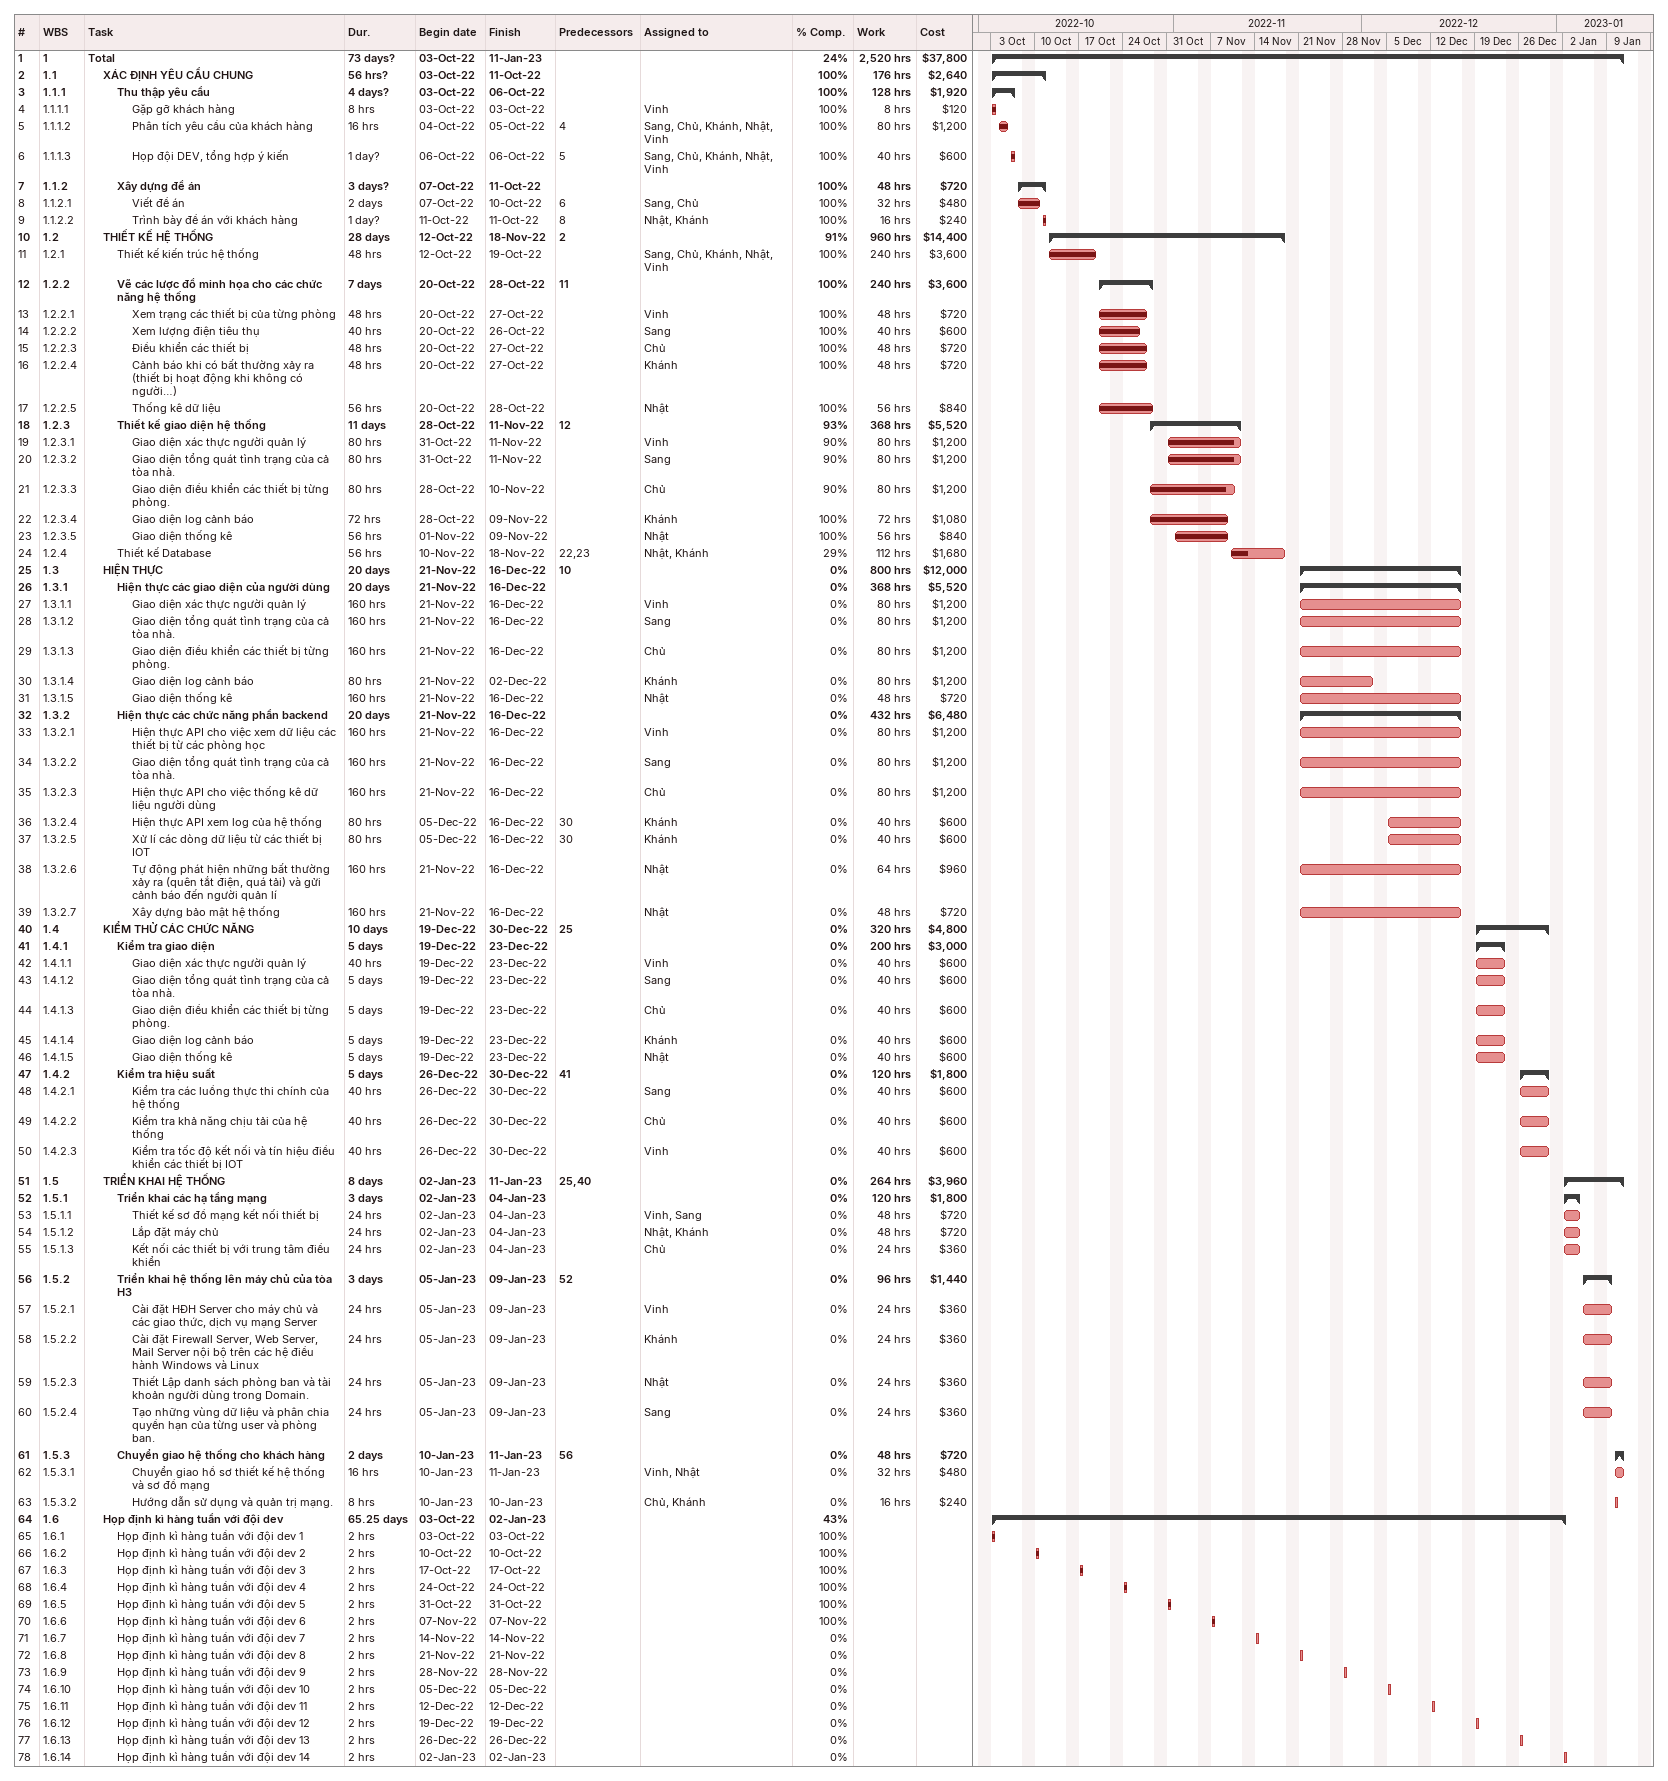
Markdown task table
| ID | WBS | Task | Duration | Start | Finish | Predecessors | Resources | % complete | Work (h) | Cost ($) |
|---|---|---|---|---|---|---|---|---|---|---|
| 1 | 1 | **Total** | 73d? | 2022-10-03 | 2023-01-11 |  |  | 24 | 2520 | 37800 |
| 2 | 1.1 | **XÁC ĐỊNH YÊU CẦU CHUNG** | 56h? | 2022-10-03 | 2022-10-11 |  |  | 100 | 176 | 2640 |
| 3 | 1.1.1 | **Thu thập yêu cầu** | 4d? | 2022-10-03 | 2022-10-06 |  |  | 100 | 128 | 1920 |
| 4 | 1.1.1.1 | Gặp gỡ khách hàng | 8h | 2022-10-03 | 2022-10-03 |  | Vinh | 100 | 8 | 120 |
| 5 | 1.1.1.2 | Phân tích yêu cầu của khách hàng | 16h | 2022-10-04 | 2022-10-05 | 4 | Sang, Chủ, Khánh, Nhật, Vinh | 100 | 80 | 1200 |
| 6 | 1.1.1.3 | Họp đội DEV, tổng hợp ý kiến | 1d? | 2022-10-06 | 2022-10-06 | 5 | Sang, Chủ, Khánh, Nhật, Vinh | 100 | 40 | 600 |
| 7 | 1.1.2 | **Xây dựng đề án** | 3d? | 2022-10-07 | 2022-10-11 |  |  | 100 | 48 | 720 |
| 8 | 1.1.2.1 | Viết đề án | 2d | 2022-10-07 | 2022-10-10 | 6 | Sang, Chủ | 100 | 32 | 480 |
| 9 | 1.1.2.2 | Trình bày đề án với khách hàng | 1d? | 2022-10-11 | 2022-10-11 | 8 | Nhật, Khánh | 100 | 16 | 240 |
| 10 | 1.2 | **THIẾT KẾ HỆ THỐNG** | 28d | 2022-10-12 | 2022-11-18 | 2 |  | 91 | 960 | 14400 |
| 11 | 1.2.1 | Thiết kế kiến trúc hệ thống | 48h | 2022-10-12 | 2022-10-19 |  | Sang, Chủ, Khánh, Nhật, Vinh | 100 | 240 | 3600 |
| 12 | 1.2.2 | **Vẽ các lược đồ minh họa cho các chức năng hệ thống** | 7d | 2022-10-20 | 2022-10-28 | 11 |  | 100 | 240 | 3600 |
| 13 | 1.2.2.1 | Xem trạng các thiết bị của từng phòng | 48h | 2022-10-20 | 2022-10-27 |  | Vinh | 100 | 48 | 720 |
| 14 | 1.2.2.2 | Xem lượng điện tiêu thụ | 40h | 2022-10-20 | 2022-10-26 |  | Sang | 100 | 40 | 600 |
| 15 | 1.2.2.3 | Điều khiển các thiết bị | 48h | 2022-10-20 | 2022-10-27 |  | Chủ | 100 | 48 | 720 |
| 16 | 1.2.2.4 | Cảnh báo khi có bất thường xảy ra (thiết bị hoạt động khi không có người…) | 48h | 2022-10-20 | 2022-10-27 |  | Khánh | 100 | 48 | 720 |
| 17 | 1.2.2.5 | Thống kê dữ liệu | 56h | 2022-10-20 | 2022-10-28 |  | Nhật | 100 | 56 | 840 |
| 18 | 1.2.3 | **Thiết kế giao diện hệ thống** | 11d | 2022-10-28 | 2022-11-11 | 12 |  | 93 | 368 | 5520 |
| 19 | 1.2.3.1 | Giao diện xác thực người quản lý | 80h | 2022-10-31 | 2022-11-11 |  | Vinh | 90 | 80 | 1200 |
| 20 | 1.2.3.2 | Giao diện tổng quát tình trạng của cả tòa nhà. | 80h | 2022-10-31 | 2022-11-11 |  | Sang | 90 | 80 | 1200 |
| 21 | 1.2.3.3 | Giao diện điều khiển các thiết bị từng phòng. | 80h | 2022-10-28 | 2022-11-10 |  | Chủ | 90 | 80 | 1200 |
| 22 | 1.2.3.4 | Giao diện log cảnh báo | 72h | 2022-10-28 | 2022-11-09 |  | Khánh | 100 | 72 | 1080 |
| 23 | 1.2.3.5 | Giao diện thống kê | 56h | 2022-11-01 | 2022-11-09 |  | Nhật | 100 | 56 | 840 |
| 24 | 1.2.4 | Thiết kế Database | 56h | 2022-11-10 | 2022-11-18 | 22, 23 | Nhật, Khánh | 29 | 112 | 1680 |
| 25 | 1.3 | **HIỆN THỰC** | 20d | 2022-11-21 | 2022-12-16 | 10 |  | 0 | 800 | 12000 |
| 26 | 1.3.1 | **Hiện thực các giao diện của người dùng** | 20d | 2022-11-21 | 2022-12-16 |  |  | 0 | 368 | 5520 |
| 27 | 1.3.1.1 | Giao diện xác thực người quản lý | 160h | 2022-11-21 | 2022-12-16 |  | Vinh | 0 | 80 | 1200 |
| 28 | 1.3.1.2 | Giao diện tổng quát tình trạng của cả tòa nhà. | 160h | 2022-11-21 | 2022-12-16 |  | Sang | 0 | 80 | 1200 |
| 29 | 1.3.1.3 | Giao diện điều khiển các thiết bị từng phòng. | 160h | 2022-11-21 | 2022-12-16 |  | Chủ | 0 | 80 | 1200 |
| 30 | 1.3.1.4 | Giao diện log cảnh báo | 80h | 2022-11-21 | 2022-12-02 |  | Khánh | 0 | 80 | 1200 |
| 31 | 1.3.1.5 | Giao diện thống kê | 160h | 2022-11-21 | 2022-12-16 |  | Nhật | 0 | 48 | 720 |
| 32 | 1.3.2 | **Hiện thực các chức năng phần backend** | 20d | 2022-11-21 | 2022-12-16 |  |  | 0 | 432 | 6480 |
| 33 | 1.3.2.1 | Hiện thực API cho việc xem dữ liệu các thiết bị từ các phòng học | 160h | 2022-11-21 | 2022-12-16 |  | Vinh | 0 | 80 | 1200 |
| 34 | 1.3.2.2 | Giao diện tổng quát tình trạng của cả tòa nhà. | 160h | 2022-11-21 | 2022-12-16 |  | Sang | 0 | 80 | 1200 |
| 35 | 1.3.2.3 | Hiện thực API cho việc thống kê dữ liệu người dùng | 160h | 2022-11-21 | 2022-12-16 |  | Chủ | 0 | 80 | 1200 |
| 36 | 1.3.2.4 | Hiện thực API xem log của hệ thống | 80h | 2022-12-05 | 2022-12-16 | 30 | Khánh | 0 | 40 | 600 |
| 37 | 1.3.2.5 | Xử lí các dòng dữ liệu từ các thiết bị IOT | 80h | 2022-12-05 | 2022-12-16 | 30 | Khánh | 0 | 40 | 600 |
| 38 | 1.3.2.6 | Tự động phát hiện những bất thường xảy ra (quên tắt điện, quá tải) và gửi cảnh báo đến người quản lí | 160h | 2022-11-21 | 2022-12-16 |  | Nhật | 0 | 64 | 960 |
| 39 | 1.3.2.7 | Xây dựng bảo mật hệ thống | 160h | 2022-11-21 | 2022-12-16 |  | Nhật | 0 | 48 | 720 |
| 40 | 1.4 | **KIỂM THỬ CÁC CHỨC NĂNG** | 10d | 2022-12-19 | 2022-12-30 | 25 |  | 0 | 320 | 4800 |
| 41 | 1.4.1 | **Kiểm tra giao diện** | 5d | 2022-12-19 | 2022-12-23 |  |  | 0 | 200 | 3000 |
| 42 | 1.4.1.1 | Giao diện xác thực người quản lý | 40h | 2022-12-19 | 2022-12-23 |  | Vinh | 0 | 40 | 600 |
| 43 | 1.4.1.2 | Giao diện tổng quát tình trạng của cả tòa nhà. | 5d | 2022-12-19 | 2022-12-23 |  | Sang | 0 | 40 | 600 |
| 44 | 1.4.1.3 | Giao diện điều khiển các thiết bị từng phòng. | 5d | 2022-12-19 | 2022-12-23 |  | Chủ | 0 | 40 | 600 |
| 45 | 1.4.1.4 | Giao diện log cảnh báo | 5d | 2022-12-19 | 2022-12-23 |  | Khánh | 0 | 40 | 600 |
| 46 | 1.4.1.5 | Giao diện thống kê | 5d | 2022-12-19 | 2022-12-23 |  | Nhật | 0 | 40 | 600 |
| 47 | 1.4.2 | **Kiểm tra hiệu suất** | 5d | 2022-12-26 | 2022-12-30 | 41 |  | 0 | 120 | 1800 |
| 48 | 1.4.2.1 | Kiểm tra các luồng thực thi chính của hệ thống | 40h | 2022-12-26 | 2022-12-30 |  | Sang | 0 | 40 | 600 |
| 49 | 1.4.2.2 | Kiểm tra khả năng chịu tải của hệ thống | 40h | 2022-12-26 | 2022-12-30 |  | Chủ | 0 | 40 | 600 |
| 50 | 1.4.2.3 | Kiểm tra tốc độ kết nối và tín hiệu điều khiển các thiết bị IOT | 40h | 2022-12-26 | 2022-12-30 |  | Vinh | 0 | 40 | 600 |
| 51 | 1.5 | **TRIỂN KHAI HỆ THỐNG** | 8d | 2023-01-02 | 2023-01-11 | 25, 40 |  | 0 | 264 | 3960 |
| 52 | 1.5.1 | **Triển khai các hạ tầng mạng** | 3d | 2023-01-02 | 2023-01-04 |  |  | 0 | 120 | 1800 |
| 53 | 1.5.1.1 | Thiết kế sơ đồ mạng kết nối thiết bị | 24h | 2023-01-02 | 2023-01-04 |  | Vinh, Sang | 0 | 48 | 720 |
| 54 | 1.5.1.2 | Lắp đặt máy chủ | 24h | 2023-01-02 | 2023-01-04 |  | Nhật, Khánh | 0 | 48 | 720 |
| 55 | 1.5.1.3 | Kết nối các thiết bị với trung tâm điều khiển | 24h | 2023-01-02 | 2023-01-04 |  | Chủ | 0 | 24 | 360 |
| 56 | 1.5.2 | **Triển khai hệ thống lên máy chủ của tòa H3** | 3d | 2023-01-05 | 2023-01-09 | 52 |  | 0 | 96 | 1440 |
| 57 | 1.5.2.1 | Cài đặt HĐH Server cho máy chủ và các giao thức, dịch vụ mạng Server | 24h | 2023-01-05 | 2023-01-09 |  | Vinh | 0 | 24 | 360 |
| 58 | 1.5.2.2 | Cài đặt Firewall Server, Web Server, Mail Server nội bộ trên các hệ điều hành Windows và Linux | 24h | 2023-01-05 | 2023-01-09 |  | Khánh | 0 | 24 | 360 |
| 59 | 1.5.2.3 | Thiết Lập danh sách phòng ban và tài khoản người dùng trong Domain. | 24h | 2023-01-05 | 2023-01-09 |  | Nhật | 0 | 24 | 360 |
| 60 | 1.5.2.4 | Tạo những vùng dữ liệu và phân chia quyền hạn của từng user và phòng ban. | 24h | 2023-01-05 | 2023-01-09 |  | Sang | 0 | 24 | 360 |
| 61 | 1.5.3 | **Chuyển giao hệ thống cho khách hàng** | 2d | 2023-01-10 | 2023-01-11 | 56 |  | 0 | 48 | 720 |
| 62 | 1.5.3.1 | Chuyển giao hồ sơ thiết kế hệ thống và sơ đồ mạng | 16h | 2023-01-10 | 2023-01-11 |  | Vinh, Nhật | 0 | 32 | 480 |
| 63 | 1.5.3.2 | Hướng dẫn sử dụng và quản trị mạng. | 8h | 2023-01-10 | 2023-01-10 |  | Chủ, Khánh | 0 | 16 | 240 |
| 64 | 1.6 | **Họp định kì hàng tuần với đội dev** | 65.25d | 2022-10-03 | 2023-01-02 |  |  | 43 |  |  |
| 65 | 1.6.1 | Họp định kì hàng tuần với đội dev 1 | 2h | 2022-10-03 | 2022-10-03 |  |  | 100 |  |  |
| 66 | 1.6.2 | Họp định kì hàng tuần với đội dev 2 | 2h | 2022-10-10 | 2022-10-10 |  |  | 100 |  |  |
| 67 | 1.6.3 | Họp định kì hàng tuần với đội dev 3 | 2h | 2022-10-17 | 2022-10-17 |  |  | 100 |  |  |
| 68 | 1.6.4 | Họp định kì hàng tuần với đội dev 4 | 2h | 2022-10-24 | 2022-10-24 |  |  | 100 |  |  |
| 69 | 1.6.5 | Họp định kì hàng tuần với đội dev 5 | 2h | 2022-10-31 | 2022-10-31 |  |  | 100 |  |  |
| 70 | 1.6.6 | Họp định kì hàng tuần với đội dev 6 | 2h | 2022-11-07 | 2022-11-07 |  |  | 100 |  |  |
| 71 | 1.6.7 | Họp định kì hàng tuần với đội dev 7 | 2h | 2022-11-14 | 2022-11-14 |  |  | 0 |  |  |
| 72 | 1.6.8 | Họp định kì hàng tuần với đội dev 8 | 2h | 2022-11-21 | 2022-11-21 |  |  | 0 |  |  |
| 73 | 1.6.9 | Họp định kì hàng tuần với đội dev 9 | 2h | 2022-11-28 | 2022-11-28 |  |  | 0 |  |  |
| 74 | 1.6.10 | Họp định kì hàng tuần với đội dev 10 | 2h | 2022-12-05 | 2022-12-05 |  |  | 0 |  |  |
| 75 | 1.6.11 | Họp định kì hàng tuần với đội dev 11 | 2h | 2022-12-12 | 2022-12-12 |  |  | 0 |  |  |
| 76 | 1.6.12 | Họp định kì hàng tuần với đội dev 12 | 2h | 2022-12-19 | 2022-12-19 |  |  | 0 |  |  |
| 77 | 1.6.13 | Họp định kì hàng tuần với đội dev 13 | 2h | 2022-12-26 | 2022-12-26 |  |  | 0 |  |  |
| 78 | 1.6.14 | Họp định kì hàng tuần với đội dev 14 | 2h | 2023-01-02 | 2023-01-02 |  |  | 0 |  |  |
